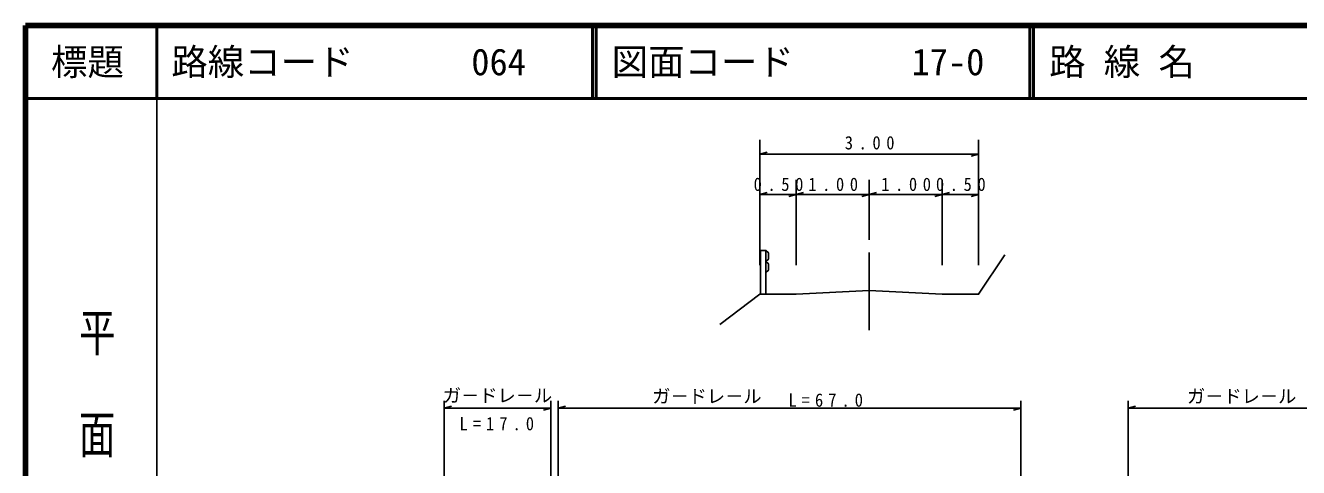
# Model space of a CAD drawing. Units: millimetres, scale not verified. Extents: x 40000 to 680000, y 20000 to 380000.
# Drawn here: x 40000 to 214580, y 319343 to 380000 of the extents above; entities that cross this region are included whole.
import ezdxf
from ezdxf.enums import TextEntityAlignment as Align

# ---------------------------------------------------------------- set-up
doc = ezdxf.new("R2010")
doc.units = ezdxf.units.MM
doc.header["$LTSCALE"] = 1000
for name, color, linetype, lineweight in [('M-BGD', 7, 'Continuous', 25), ('M-TTL', 2, 'Continuous', 140), ('M-TTL-BAND', 7, 'Continuous', 25), ('M-TTL-LINE', 7, 'Continuous', 50)]:
    doc.layers.add(name, color=color, linetype=linetype, lineweight=lineweight)
doc.layers.add('M-TTL-TXT', color=7, linetype='Continuous')
doc.styles.add('@ＭＳ ゴシック', font='')
doc.styles.add('ＭＳ ゴシック', font='')
doc.styles.get('@ＭＳ ゴシック').set_extended_font_data('@MS Gothic')
doc.styles.get('ＭＳ ゴシック').set_extended_font_data('MS Gothic')

msp = doc.modelspace()

# ---------------------------------------------------------------- linework, layer by layer
at = {"layer": 'M-BGD'}
for p, q in [((140701, 347113), (140701, 364324)), ((170701, 364324), (170701, 347113)), ((140701, 362324), (141701, 362604)), ((140701, 362324), (170701, 362324)), ((170701, 362324), (169701, 362044)), ((145701, 358815), (145701, 347113)), ((155701, 358815), (155701, 350608)), ((165701, 358815), (165701, 347113)), ((140701, 356815), (141701, 357095)), ((140701, 356815), (145701, 356815)), ((145701, 356815), (144701, 356535)), ((145701, 356815), (146701, 357095)), ((145701, 356815), (155701, 356815)), ((155701, 356815), (154701, 356535)), ((155701, 356815), (156701, 357095)), ((155701, 356815), (165701, 356815)), ((165701, 356815), (164701, 356535)), ((165701, 356815), (166701, 357095)), ((165701, 356815), (170701, 356815)), ((170701, 356815), (169701, 356535)), ((155701, 338192), (155701, 348859)), ((97416, 287133), (97416, 328497)), ((112030, 328497), (112030, 291266)), ((113040, 288166), (113040, 328497)), ((176513, 328497), (176513, 302632)), ((191210, 300270), (191210, 328497)), ((97416, 327497), (98416, 327777)), ((97416, 327497), (112030, 327497)), ((112030, 327497), (111030, 327217)), ((113040, 327497), (114040, 327777)), ((113040, 327497), (176513, 327497)), ((176513, 327497), (175513, 327217)), ((191210, 327497), (192210, 327777)), ((191210, 327497), (239184, 327497))]:
    msp.add_line(p, q, dxfattribs=at)
for points in [[(135222, 338979), (140701, 343113), (145701, 343113), (155701, 343613), (165701, 343113), (170701, 343113), (174306, 348509)], [(140817, 343113), (140817, 349113), (141517, 349113), (141517, 343113)], [(141517, 349113), (141877, 348813), (141877, 347913), (141517, 347613), (141877, 347313), (141877, 346413), (141517, 346113)]]:
    msp.add_lwpolyline(points, dxfattribs=at)
at = {"layer": 'M-TTL'}
for p, q in [((40000, 380000), (40000, 20000)), ((680000, 380000), (40000, 380000))]:
    msp.add_line(p, q, dxfattribs=at)
at = {"layer": 'M-TTL-BAND'}
msp.add_line((58000, 370000), (58000, 20000), dxfattribs=at)
at = {"layer": 'M-TTL-LINE'}
for p, q in [((58000, 380000), (58000, 370000)), ((117750, 380000), (117750, 370000)), ((118250, 380000), (118250, 370000)), ((177750, 380000), (177750, 370000)), ((178250, 380000), (178250, 370000)), ((40000, 370000), (680000, 370000))]:
    msp.add_line(p, q, dxfattribs=at)

# ---------------------------------------------------------------- texts
at = {"layer": 'M-BGD', "style": 'ＭＳ ゴシック'}
for p in [(97230, 327763), (125947, 327659), (199278, 327659)]:
    msp.add_text('ガ－ドレ－ル', height=1833, dxfattribs=at).set_placement(p, align=Align.BOTTOM_LEFT)
at = {"layer": 'M-BGD', "char_height": 1833, "attachment_point": 7, "style": 'ＭＳ ゴシック'}
for s, insert in [('\\T1.69;\\W0.9;3.00', (152358, 362964)), ('\\T1.69;\\W0.9;0.50', (139858, 357263)), ('\\T1.69;\\W0.9;1.00', (147358, 357263)), ('\\T1.69;\\W0.9;1.00', (157358, 357263)), ('\\T1.69;\\W0.9;0.50', (164858, 357263)), ('\\T1.62;\\W0.9;L=67.0', (144631, 327659)), ('\\T1.62;\\W0.9;L=17.0', (99527, 324423))]:
    msp.add_mtext(s, dxfattribs=dict(at, insert=insert))
at = {"layer": 'M-TTL-BAND', "style": '@ＭＳ ゴシック', "width": 1.4}
msp.add_text('平  面  図', height=3666, rotation=270, dxfattribs=at).set_placement((49777, 306475), align=Align.MIDDLE_RIGHT)
at = {"layer": 'M-TTL-TXT', "style": 'ＭＳ ゴシック'}
msp.add_text('標題', height=3666, dxfattribs=at).set_placement((48500, 375000), align=Align.MIDDLE_CENTER)
for s, p in [('路線コード', (60000, 375000)), ('図面コード', (120380, 375000)), ('路 線 名', (180380, 375000)), ('064', (101142, 375000)), ('17-0', (161521, 375000))]:
    msp.add_text(s, height=3666, dxfattribs=at).set_placement(p, align=Align.MIDDLE_LEFT)

doc.saveas('drawing.dxf')
